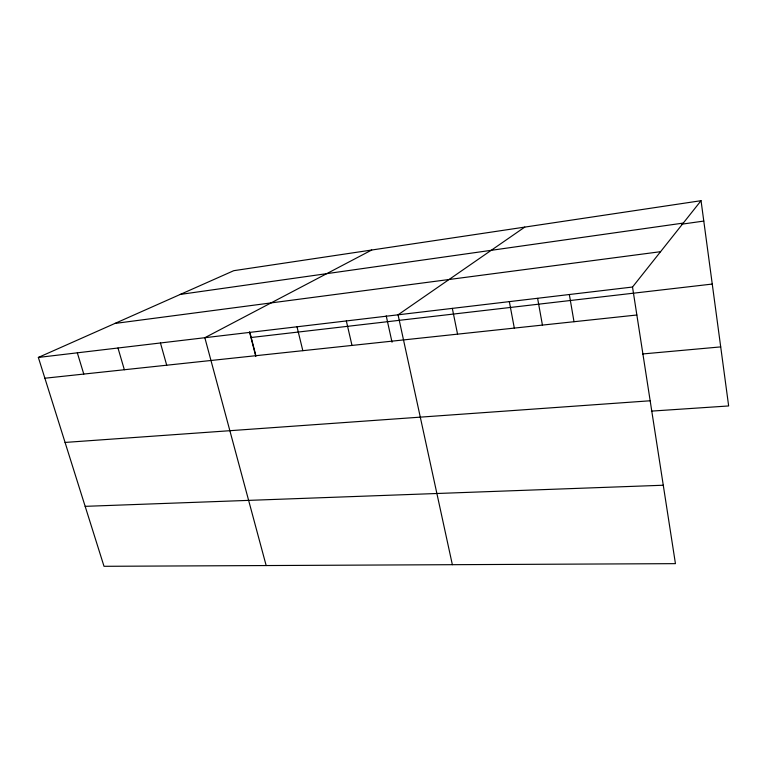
<?xml version="1.0" encoding="UTF-8"?>
<svg xmlns="http://www.w3.org/2000/svg" width="767" height="767" viewBox="0 0 767 767"><rect width="100%" height="100%" fill="white"/><g stroke="black" fill="none" stroke-linecap="round" stroke-linejoin="round"><path stroke-width="1.15" d="M632.516 287.031L675.439 563.649L104.015 566.305L38.35 357.441L632.516 287.031L701.048 200.695L728.65 405.954L651.384 411.122M524.772 227.099L398.054 314.815L452.357 564.685M371.707 250.023L204.837 337.71L266.168 565.557M38.35 357.441L233.762 270.684L701.048 200.695M180.283 294.423L683.272 223.082M681.777 224.175L703.79 221.069M114.897 323.453L660.56 251.691M250.953 337.528L712.255 284.058M44.889 378.227L636.85 315.007M642.516 353.97L720.712 346.895M65.07 442.434L650.167 400.777M85.166 506.345L663.273 485.233M77.323 352.82L83.776 374.075M117.984 347.997L124.35 369.742M160.447 342.974L166.707 365.217M249.879 332.37L255.881 355.696M249.486 331.823L255.804 356.406M297.002 326.79L302.84 350.682M346.339 320.942L351.995 345.428M386.223 315.851L392.033 342.207M452.329 308.382L457.554 334.153M509.346 301.632L514.312 328.094M537.619 298.401L542.47 325.313M569.335 294.518L574.004 321.718"/></g></svg>
